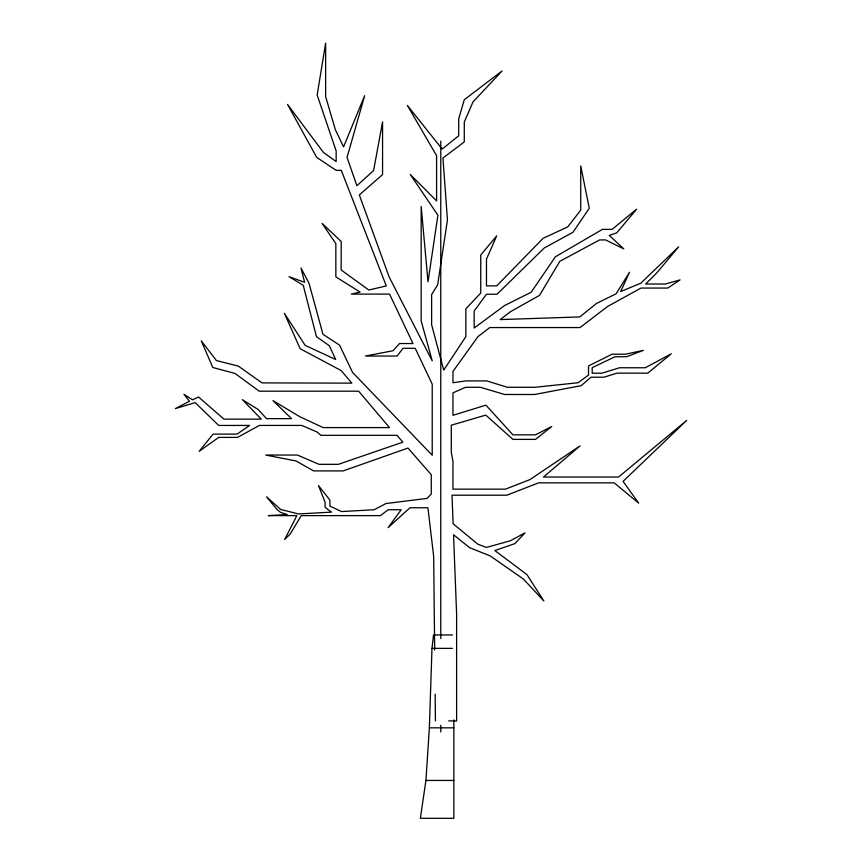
<?xml version="1.0" encoding="UTF-8"?>
<svg xmlns="http://www.w3.org/2000/svg" width="862" height="862" viewBox="0 0 862 862"><rect width="100%" height="100%" fill="white"/><g stroke="black" fill="none" stroke-linecap="round" stroke-linejoin="round"><path stroke-width="1.29" d="M453.854 719.889L453.854 818.297L420.354 818.297L425.936 780.444L429.362 727.83L431.981 648.364L433.521 634.971L452.485 634.971M431.981 648.364L452.388 648.364M448.671 720.912L456.623 720.912L456.623 614.207L453.541 534.742L469.639 547.704L490.187 555.893L523.449 579.081L543.89 601.008L526.951 574.609L494.853 550.559L514.883 543.62L524.98 532.867L510.39 540.754L486.437 547.435L478.011 544.299L453.121 523.773L452.011 495.208L506.824 495.208L538.599 482.849L614.132 482.849L638.656 503.106L623.064 481.373L686.648 420.44L618.582 477.02L543.502 477.02L580.007 445.934L529.904 479.628L505.434 489.153L452.949 489.153L452.949 461.192L451.3 452.41L451.3 425.192L485.78 415.096L512.922 439.383L535.496 439.383L551.755 426.496L535.496 434.847L512.922 434.847L485.952 405.151L452.949 415.312L452.97 392.867L465.609 387.286L480.349 387.286L504.647 394.494L534.58 394.494L581.203 385.67L590.944 377.211L603.842 377.211L617.052 373.149L647.75 373.149L671.25 353.829L645.261 367.762L619.466 367.762L601.87 373.224L592.194 373.224L592.194 367.643L615.069 356.728L626.588 356.728L643.397 350.381L625.37 354.217L612.02 354.217L588.52 365.951L588.52 375.089L578.111 382.728L535.054 387.286L507.427 387.286L486.739 380.896L466.008 380.896L452.97 382.728L452.97 371.403L478.011 336.579L489.767 327.56L580.051 327.56L607.484 306.527L640.972 288.059L667.781 288.059L680.064 279.902L665.432 284.018L645.627 284.018L656.725 272.942L678.685 246.823L640.768 283.221L620.662 291.55L629.508 272.263L616.158 293.77L596.461 303.456L579.835 316.925L500.175 319.597L510.573 311.624L539.504 295.375L559.837 261.315L599.607 239.927L605.598 239.927L623.786 248.892L609.272 235.391L616.783 232.859L636.619 209.175L612.063 229.389L602.398 229.389L555.408 256.757L531.218 292.207L504.561 305.547L474.175 328.034L474.175 310.956L486.48 294.244L497.051 294.244L544.245 247.987L572.961 232.298L589.274 208.248L580.729 165.946L580.729 210.091L567.767 226.878L543.103 238.321L496.684 285.882L486.48 285.882L486.48 259.117L496.684 235.876L480.748 255.012L480.748 293.048L465.857 308.79L465.857 336.633L443.725 370.11L431.625 324.748L431.625 294.588L437.659 284.816L447.453 219.972L442.949 158.037L464.273 141.918L464.273 122.059L473.022 101.899L502.061 70.975L464.273 99.733L458.703 118.805L458.703 135.797L442.152 149.051L407.37 105.412L436.592 155.656L436.592 200.889L410.226 174.447L437.918 215.209L428.015 281.809L421.173 206.471L421.173 320.944L432.218 360.855L389.128 276.896L359.325 194.931L382.566 174.587L382.566 121.844L373.612 170.557L356.879 185.729L347.041 157.401L364.637 95.714L343.561 146.917L335.415 129.85L325.642 96.641L325.642 43.1L317.162 95.025L336.158 150.958L336.158 161.571L323.433 152.423L287.531 104.41L316.666 157.358L336.158 170.342L341.277 170.342L386.305 285.936L368.807 290.02L341.18 270.021L341.18 241.489L322.119 223.398L335.846 243.623L335.846 276.896L360.057 292.056L351.319 294.093L389.549 294.093L412.973 343.539L399.483 343.539L393.007 350.737L365.413 356.038L397.166 356.038L402.996 348.302L415.225 348.302L432.218 384.15L432.218 455.233L352.547 372.427L339.553 345.123L322.959 334.284L308.973 283.092L300.967 268.017L304.642 282.316L289.05 276.67L303.23 285.29L316.462 336.676L329.295 345.684L335.684 359.508L305.191 345.414L284.363 313.283L300.138 348.69L341.201 370.595L351.836 383.148L262.026 382.89L238.321 366.102L216.437 360.575L201.277 340.824L212.795 367.503L235.046 373.472L259.203 391.186L358.646 391.186L389.495 427.595L323.175 427.595L299.739 416.68L272.974 400.625L291.561 418.663L266.552 418.663L258.255 409.547L242.319 399.634L261.272 419.147L223.958 419.147L198.594 397.037L192.528 399.828L183.983 394.354L189.489 401.229L175.352 408.61L195.2 402.619L218.679 425.44L249.603 425.44L237.104 434.114L213.086 434.114L199.176 451.322L218.679 437.4L237.567 437.4L259.387 425.429L301.797 425.429L316.914 431.937L320.976 435.332L396.973 435.332L402.877 442.152L338.389 464.327L319.048 464.327L297.455 455.05L265.679 455.05L295.968 460.944L313.628 470.911L343.184 470.911L407.974 448.057L431.259 474.65L431.259 494.034L427.132 498.376L385.993 503.537L374.162 509.744L341.611 511.554L329.909 506.113L329.909 500.111L318.52 485.608L325.093 502.277L325.093 507.352L331.514 512.114L298.467 513.946L280.603 509.431L266.541 496.803L276.799 509.259L280.409 512.287L287.251 514.571L268.308 515.616L296.862 515.616L284.675 539.483L290.225 534.052L301.226 515.616L380.444 515.616L388.137 509.744L401.196 509.744L388.137 527.619L409.956 507.761L427.918 507.761L433.672 556.378L434.674 650.023M429.362 727.83L453.854 727.83M425.936 780.444L453.854 780.444M435.148 694.158L435.429 720.912M440.773 141.088L440.773 638.602M440.773 725.265L440.773 731.957"/></g></svg>
